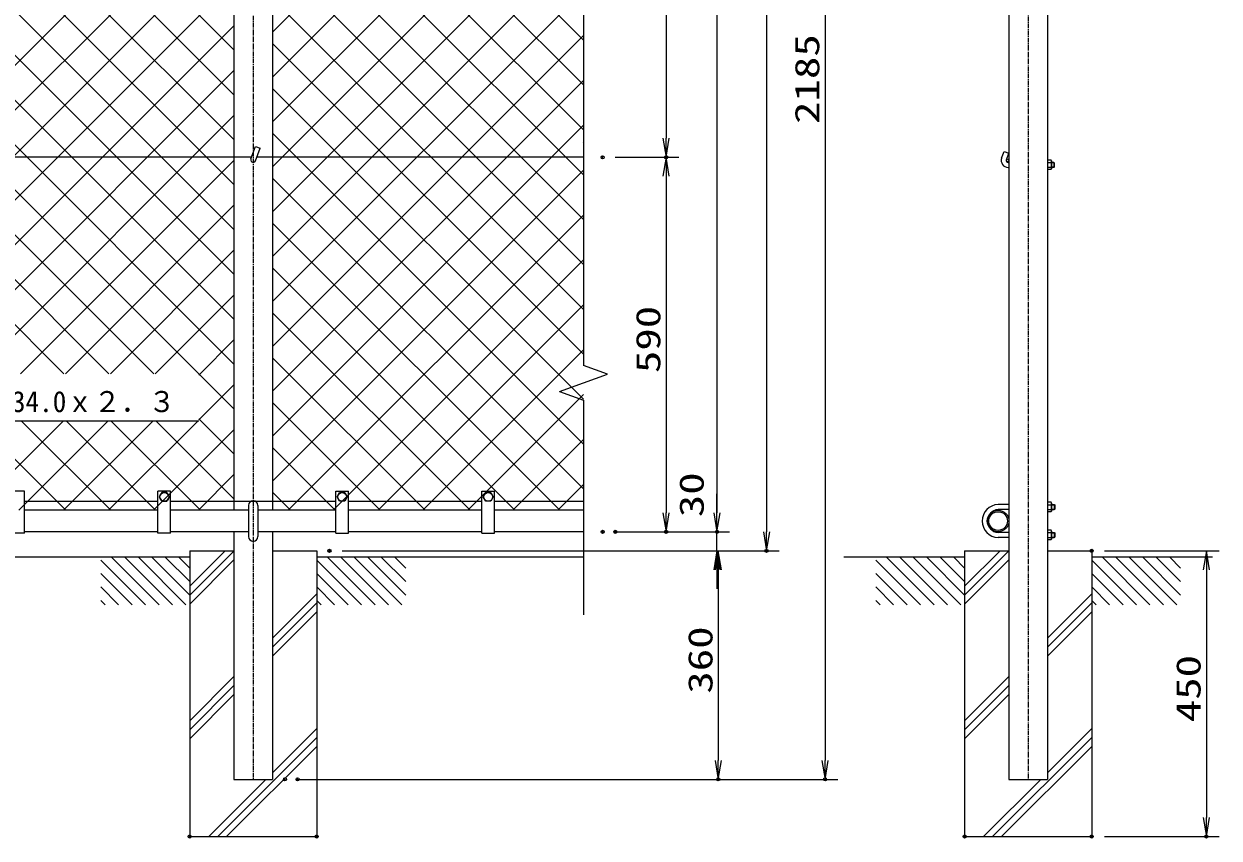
# Model space of a CAD drawing. Units: millimetres, scale not verified. Extents: x -2970 to 2970, y -2100 to 2100.
# Drawn here: x -1256 to 626, y -623 to 659 of the extents above; entities that cross this region are included whole.
import ezdxf
from ezdxf.enums import TextEntityAlignment as Align

# ---------------------------------------------------------------- set-up
doc = ezdxf.new("R2010")
doc.units = ezdxf.units.MM
doc.header["$LTSCALE"] = 10
doc.header["$PDMODE"] = 32
doc.header["$PDSIZE"] = 5
doc.linetypes.add('USER1', pattern=[1.125, 0.75, -0.125, 0.125, -0.125])
for name, color, linetype, lineweight in [('0-1_1', 7, 'Continuous', 25), ('0-2_0', 7, 'Continuous', 25), ('0-3_2', 7, 'Continuous', 25), ('0-4_EXTCNT-L', 2, 'Continuous', 25)]:
    doc.layers.add(name, color=color, linetype=linetype, lineweight=lineweight)
doc.layers.add('0-5_DEFPOINTS', color=7, linetype='Continuous')
doc.styles.add('ＭＳ ゴシック', font='')
doc.styles.get('ＭＳ ゴシック').set_extended_font_data('MS Gothic')

# ---------------------------------------------------------------- blocks, each defined once
blk = doc.blocks.new('C0')
at = {"layer": '0-1_1', "color": 4}
blk.add_line((39524.6, 28577.9), (40230, 27872.4), dxfattribs=at)
blk = doc.blocks.new('C1')
at = {"layer": '0-1_1', "color": 4}
blk.add_line((39692.2, 28622.4), (40442.2, 27872.4), dxfattribs=at)
blk = doc.blocks.new('C2')
at = {"layer": '0-1_1', "color": 4}
blk.add_line((39904.3, 28622.4), (40654.3, 27872.4), dxfattribs=at)
blk = doc.blocks.new('C3')
at = {"layer": '0-1_1', "color": 4}
blk.add_line((40116.4, 28622.4), (40866.4, 27872.4), dxfattribs=at)
blk = doc.blocks.new('C4')
at = {"layer": '0-1_1', "color": 4}
blk.add_line((40328.6, 28622.4), (40924.6, 28026.5), dxfattribs=at)
blk = doc.blocks.new('C5')
at = {"layer": '0-1_1', "color": 4}
blk.add_line((40540.7, 28622.4), (40924.6, 28238.6), dxfattribs=at)
blk = doc.blocks.new('C6')
at = {"layer": '0-1_1', "color": 4}
blk.add_line((40752.8, 28622.4), (40924.6, 28450.7), dxfattribs=at)
blk = doc.blocks.new('C7')
at = {"layer": '0-1_1', "color": 4}
blk.add_line((39524.6, 28365.8), (40017.9, 27872.4), dxfattribs=at)
blk = doc.blocks.new('C8')
at = {"layer": '0-1_1', "color": 4}
blk.add_line((39524.6, 28153.7), (39805.8, 27872.4), dxfattribs=at)
blk = doc.blocks.new('C9')
at = {"layer": '0-1_1', "color": 4}
blk.add_line((39524.6, 27941.5), (39593.6, 27872.4), dxfattribs=at)
blk = doc.blocks.new('C10')
at = {"layer": '0-1_1', "color": 4}
blk.add_line((42724.6, 28577.9), (43430, 27872.4), dxfattribs=at)
blk = doc.blocks.new('C11')
at = {"layer": '0-1_1', "color": 4}
blk.add_line((42892.2, 28622.4), (43642.2, 27872.4), dxfattribs=at)
blk = doc.blocks.new('C12')
at = {"layer": '0-1_1', "color": 4}
blk.add_line((43104.3, 28622.4), (43854.3, 27872.4), dxfattribs=at)
blk = doc.blocks.new('C13')
at = {"layer": '0-1_1', "color": 4}
blk.add_line((43316.4, 28622.4), (44066.4, 27872.4), dxfattribs=at)
blk = doc.blocks.new('C14')
at = {"layer": '0-1_1', "color": 4}
blk.add_line((43528.6, 28622.4), (44124.6, 28026.5), dxfattribs=at)
blk = doc.blocks.new('C15')
at = {"layer": '0-1_1', "color": 4}
blk.add_line((43740.7, 28622.4), (44124.6, 28238.6), dxfattribs=at)
blk = doc.blocks.new('C16')
at = {"layer": '0-1_1', "color": 4}
blk.add_line((43952.8, 28622.4), (44124.6, 28450.7), dxfattribs=at)
blk = doc.blocks.new('C17')
at = {"layer": '0-1_1', "color": 4}
blk.add_line((42724.6, 28365.8), (43217.9, 27872.4), dxfattribs=at)
blk = doc.blocks.new('C18')
at = {"layer": '0-1_1', "color": 4}
blk.add_line((42724.6, 28153.7), (43005.8, 27872.4), dxfattribs=at)
blk = doc.blocks.new('C19')
at = {"layer": '0-1_1', "color": 4}
blk.add_line((42724.6, 27941.5), (42793.6, 27872.4), dxfattribs=at)
blk = doc.blocks.new('C40')
at = {"layer": '0-1_1', "color": 4}
blk.add_line((27324.6, 28577.9), (28030, 27872.4), dxfattribs=at)
blk = doc.blocks.new('C41')
at = {"layer": '0-1_1', "color": 4}
blk.add_line((27492.2, 28622.4), (28242.2, 27872.4), dxfattribs=at)
blk = doc.blocks.new('C42')
at = {"layer": '0-1_1', "color": 4}
blk.add_line((27704.3, 28622.4), (28454.3, 27872.4), dxfattribs=at)
blk = doc.blocks.new('C43')
at = {"layer": '0-1_1', "color": 4}
blk.add_line((27916.4, 28622.4), (28666.4, 27872.4), dxfattribs=at)
blk = doc.blocks.new('C44')
at = {"layer": '0-1_1', "color": 4}
blk.add_line((28128.6, 28622.4), (28724.6, 28026.5), dxfattribs=at)
blk = doc.blocks.new('C45')
at = {"layer": '0-1_1', "color": 4}
blk.add_line((28340.7, 28622.4), (28724.6, 28238.6), dxfattribs=at)
blk = doc.blocks.new('C46')
at = {"layer": '0-1_1', "color": 4}
blk.add_line((28552.8, 28622.4), (28724.6, 28450.7), dxfattribs=at)
blk = doc.blocks.new('C47')
at = {"layer": '0-1_1', "color": 4}
blk.add_line((27324.6, 28365.8), (27817.9, 27872.4), dxfattribs=at)
blk = doc.blocks.new('C48')
at = {"layer": '0-1_1', "color": 4}
blk.add_line((27324.6, 28153.7), (27605.8, 27872.4), dxfattribs=at)
blk = doc.blocks.new('C49')
at = {"layer": '0-1_1', "color": 4}
blk.add_line((27324.6, 27941.5), (27393.6, 27872.4), dxfattribs=at)
blk = doc.blocks.new('C50')
at = {"layer": '0-1_1', "color": 4}
blk.add_line((30524.6, 28577.9), (31230, 27872.4), dxfattribs=at)
blk = doc.blocks.new('C51')
at = {"layer": '0-1_1', "color": 4}
blk.add_line((30692.2, 28622.4), (31442.2, 27872.4), dxfattribs=at)
blk = doc.blocks.new('C52')
at = {"layer": '0-1_1', "color": 4}
blk.add_line((30904.3, 28622.4), (31654.3, 27872.4), dxfattribs=at)
blk = doc.blocks.new('C53')
at = {"layer": '0-1_1', "color": 4}
blk.add_line((31116.4, 28622.4), (31866.4, 27872.4), dxfattribs=at)
blk = doc.blocks.new('C54')
at = {"layer": '0-1_1', "color": 4}
blk.add_line((31328.6, 28622.4), (31924.6, 28026.5), dxfattribs=at)
blk = doc.blocks.new('C55')
at = {"layer": '0-1_1', "color": 4}
blk.add_line((31540.7, 28622.4), (31924.6, 28238.6), dxfattribs=at)
blk = doc.blocks.new('C56')
at = {"layer": '0-1_1', "color": 4}
blk.add_line((31752.8, 28622.4), (31924.6, 28450.7), dxfattribs=at)
blk = doc.blocks.new('C57')
at = {"layer": '0-1_1', "color": 4}
blk.add_line((30524.6, 28365.8), (31017.9, 27872.4), dxfattribs=at)
blk = doc.blocks.new('C58')
at = {"layer": '0-1_1', "color": 4}
blk.add_line((30524.6, 28153.7), (30805.8, 27872.4), dxfattribs=at)
blk = doc.blocks.new('C59')
at = {"layer": '0-1_1', "color": 4}
blk.add_line((30524.6, 27941.5), (30593.6, 27872.4), dxfattribs=at)
blk = doc.blocks.new('C60')
at = {"layer": '0-1_1', "color": 4}
blk.add_line((34816.5, 35106.8), (34824.6, 35099.4), dxfattribs=at)
blk = doc.blocks.new('DARROWS')
at = {"layer": '0-2_0', "color": 2}
blk.add_line((0, 0), (-9.991, 0), dxfattribs=at)
blk.add_lwpolyline([(-10, -1.667), (0, 0), (-10, 1.667)], dxfattribs=at)
blk = doc.blocks.new('X79')
at = {"layer": '0-2_0', "color": 4}
for p, q in [((25999.3, 24205.3), (14605.3, 35599.3)), ((25999.3, 23498.2), (14605.3, 34892.2)), ((25999.3, 24912.4), (17646.8, 33264.9)), ((25999.3, 25619.5), (18353.9, 33264.9)), ((25999.3, 26326.6), (19061, 33264.9)), ((24736.6, 21225.3), (14605.3, 31356.7)), ((24029.5, 21225.3), (14605.3, 30649.6)), ((23322.4, 21225.3), (14605.3, 29942.5)), ((25999.3, 22791.1), (18719.5, 30070.9)), ((25443.7, 21225.3), (16934.4, 29734.7)), ((25999.3, 21376.9), (17641.5, 29734.7)), ((25999.3, 22084), (18348.6, 29734.7)), ((15539.1, 19074.7), (25999.3, 29534.8)), ((16246.2, 19074.7), (25999.3, 28827.7)), ((16953.4, 19074.7), (25999.3, 28120.6)), ((17660.5, 19074.7), (25999.3, 27413.5)), ((18367.6, 19074.7), (25999.3, 26706.4)), ((21225.3, 21225.3), (25999.3, 25999.3)), ((21932.5, 21225.3), (25999.3, 25292.2)), ((22639.6, 21225.3), (25999.3, 24585.1)), ((23346.7, 21225.3), (25999.3, 23878)), ((24053.8, 21225.3), (25999.3, 23170.8)), ((24760.9, 21225.3), (25999.3, 22463.7)), ((25447.3, 21204.6), (25999.3, 21756.6)), ((25999.3, 20669.8), (25447.3, 21221.8)), ((25447.3, 20497.5), (25999.3, 21049.5)), ((25999.3, 19962.7), (25447.3, 20514.7)), ((21903.1, 19074.7), (23313.1, 20484.7)), ((23351.7, 19074.7), (21941.7, 20484.7)), ((22610.2, 19074.7), (24020.2, 20484.7)), ((24058.8, 19074.7), (22648.8, 20484.7)), ((23317.3, 19074.7), (24727.3, 20484.7)), ((24765.9, 19074.7), (23355.9, 20484.7)), ((24024.4, 19074.7), (25434.4, 20484.7)), ((25473.1, 19074.7), (24063.1, 20484.7)), ((24731.5, 19074.7), (25999.3, 20342.4)), ((25999.3, 19255.6), (24770.2, 20484.7)), ((25438.6, 19074.7), (25999.3, 19635.3))]:
    blk.add_line(p, q, dxfattribs=at)
blk = doc.blocks.new('X80')
at = {"layer": '0-2_0', "color": 4}
for p, q in [((26605.3, 26605.3), (31502.3, 31502.3)), ((31502.3, 26480.5), (26605.3, 31377.5)), ((26605.3, 25898.2), (31502.3, 30795.2)), ((31502.3, 25773.4), (26605.3, 30670.4)), ((26605.3, 25191.1), (31502.3, 30088.1)), ((31502.3, 25066.3), (26605.3, 29963.3)), ((26605.3, 24483.9), (31502.3, 29380.9)), ((31502.3, 24359.2), (26605.3, 29256.2)), ((26605.3, 23776.8), (31502.3, 28673.8)), ((31502.3, 23652.1), (26605.3, 28549.1)), ((26605.3, 23069.7), (31502.3, 27966.7)), ((31502.3, 22945), (26605.3, 27842)), ((26605.3, 22362.6), (31502.3, 27259.6)), ((31502.3, 22237.8), (26605.3, 27134.8)), ((26605.3, 21655.5), (31502.3, 26552.5)), ((31502.3, 21530.7), (26605.3, 26427.7)), ((26605.3, 20948.4), (31502.3, 25845.4)), ((31502.3, 20823.6), (26605.3, 25720.6)), ((26605.3, 20241.3), (31502.3, 25138.3)), ((31502.3, 20116.5), (26605.3, 25013.5)), ((26605.3, 19534.2), (31502.3, 24431.2)), ((31502.3, 19409.4), (26605.3, 24306.4)), ((26852.8, 19074.7), (31502.3, 23724.1)), ((31129.9, 19074.7), (26605.3, 23599.3)), ((27560, 19074.7), (31502.3, 23017)), ((30422.8, 19074.7), (26605.3, 22892.2)), ((28267.1, 19074.7), (31502.3, 22309.9)), ((29715.7, 19074.7), (26605.3, 22185.1)), ((29008.6, 19074.7), (26605.3, 21478)), ((28974.2, 19074.7), (31502.3, 21602.8)), ((29681.3, 19074.7), (31502.3, 20895.7)), ((28301.5, 19074.7), (26605.3, 20770.9)), ((30388.4, 19074.7), (31502.3, 20188.6)), ((27594.4, 19074.7), (26605.3, 20063.8)), ((31095.5, 19074.7), (31502.3, 19481.5)), ((26887.3, 19074.7), (26605.3, 19356.7))]:
    blk.add_line(p, q, dxfattribs=at)

msp = doc.modelspace()

# ---------------------------------------------------------------- linework, layer by layer
at = {"layer": '0-1_1', "color": 4}
for p, q in [((-374.5, 1674.79), (-374.5, 121.11)), ((366.3, 440.65), (362.3, 440.65)), ((366.3, 433.85), (362.3, 433.85)), ((-336.91, 107.43), (-374.5, 121.11)), ((-412.09, 80.07), (-336.91, 107.43)), ((-412.09, 80.07), (-374.5, 66.39)), ((-374.5, 66.39), (-374.5, -271.62)), ((362.26, -98.35), (367.26, -98.35)), ((362.26, -105.15), (367.26, -105.15)), ((362.26, -142.35), (367.26, -142.35)), ((362.26, -149.15), (367.26, -149.15)), ((-994.5, -226.4), (-938.85, -170.75)), ((-994.5, -240.54), (-924.71, -170.75)), ((-994.5, -254.69), (-924.8, -184.99)), ((225.5, -240.54), (295.29, -170.75)), ((225.5, -226.4), (281.15, -170.75)), ((225.5, -254.69), (295.2, -184.99)), ((-864.2, -308.23), (-794.5, -238.53)), ((355.8, -308.23), (425.5, -238.53)), ((-864.2, -322.38), (-794.5, -252.68)), ((355.8, -322.38), (425.5, -252.68)), ((-864.2, -336.52), (-794.5, -266.82)), ((355.8, -336.52), (425.5, -266.82)), ((-994.5, -438.53), (-924.8, -368.83)), ((225.5, -438.53), (295.2, -368.83)), ((-994.5, -452.68), (-924.8, -382.98)), ((225.5, -452.68), (295.2, -382.98)), ((-994.5, -466.82), (-924.8, -397.12)), ((225.5, -466.82), (295.2, -397.12)), ((-864.2, -520.37), (-794.5, -450.67)), ((355.8, -520.37), (425.5, -450.67)), ((-950.45, -620.75), (-794.5, -464.81)), ((269.55, -620.75), (425.5, -464.81)), ((-936.31, -620.75), (-794.5, -478.95)), ((283.69, -620.75), (425.5, -478.95)), ((-964.59, -620.75), (-874.59, -530.75)), ((255.41, -620.75), (345.41, -530.75))]:
    msp.add_line(p, q, dxfattribs=at)
at = {"layer": '0-1_1', "color": 4, "linetype": 'USER1'}
for p, q in [((-894.5, 1662.25), (-894.5, -530.75)), ((325.5, 1661.25), (325.5, -530.75))]:
    msp.add_line(p, q, dxfattribs=at)
at = {"layer": '0-1_1'}
for p, q in [((-924.8, 1586.25), (-924.8, -106.75)), ((-864.2, 1586.25), (-864.2, -106.75)), ((-898.26, 446.62), (-891.08, 466.35)), ((-891.08, 466.35), (-883.56, 463.61)), ((-890.74, 443.88), (-883.56, 463.61)), ((283.74, 448.01), (287.48, 458.29)), ((287.48, 458.29), (295, 455.56)), ((291.26, 445.27), (295, 455.56)), ((-924.8, 449.25), (-2088.79, 449.25)), ((-897.3, 449.25), (-924.8, 449.25)), ((-374.5, 449.25), (-888.79, 449.25)), ((294.07, 441.25), (295.2, 441.25)), ((294.07, 433.25), (295.2, 433.25)), ((361.72, 444.75), (355.8, 444.75)), ((355.8, 440.99), (361.72, 440.99)), ((355.8, 433.5), (361.72, 433.5)), ((362.3, 443.5), (361.72, 444.75)), ((365.7, 441.25), (362.3, 441.25)), ((365.7, 433.25), (362.3, 433.25)), ((366.3, 440.65), (365.7, 441.25)), ((365.7, 441.25), (365.7, 433.25)), ((366.3, 433.85), (365.7, 433.25)), ((366.3, 440.65), (366.3, 433.85)), ((-1254.5, -76.75), (-1274.5, -76.75)), ((-1254.5, -142.75), (-1254.5, -76.75)), ((-1044.5, -92.75), (-1254.5, -92.75)), ((-1044.5, -142.75), (-1044.5, -76.75)), ((-1024.5, -76.75), (-1044.5, -76.75)), ((-1024.5, -142.75), (-1024.5, -76.75)), ((-924.8, -92.75), (-1024.5, -92.75)), ((-764.5, -92.75), (-924.8, -92.75)), ((-764.5, -142.75), (-764.5, -76.75)), ((-764.5, -76.75), (-744.5, -76.75)), ((-744.5, -142.75), (-744.5, -76.75)), ((-534.5, -92.75), (-744.5, -92.75)), ((-534.5, -142.75), (-534.5, -76.75)), ((-534.5, -76.75), (-514.5, -76.75)), ((-514.5, -142.75), (-514.5, -76.75)), ((-374.5, -92.75), (-514.5, -92.75)), ((-1044.5, -106.75), (-1254.5, -106.75)), ((-902, -106.75), (-1024.5, -106.75)), ((-902, -99.25), (-902, -148.25)), ((-887, -99.25), (-887, -148.25)), ((-764.5, -106.75), (-887, -106.75)), ((-534.5, -106.75), (-744.5, -106.75)), ((-374.5, -106.75), (-514.5, -106.75)), ((295.16, -97.75), (278.16, -97.75)), ((295.16, -105.75), (278.16, -105.75)), ((361.68, -94.25), (355.76, -94.25)), ((355.76, -98), (361.68, -98)), ((355.76, -105.5), (361.68, -105.5)), ((362.26, -95.5), (361.68, -94.25)), ((362.26, -97.75), (366.66, -97.75)), ((362.26, -105.75), (366.66, -105.75)), ((366.66, -97.75), (366.66, -105.75)), ((366.66, -97.75), (367.26, -98.35)), ((367.26, -105.15), (366.66, -105.75)), ((367.26, -98.35), (367.26, -105.15)), ((-1254.5, -142.75), (-1274.5, -142.75)), ((-1044.5, -140.75), (-1254.5, -140.75)), ((-1024.5, -142.75), (-1044.5, -142.75)), ((-902, -140.75), (-1024.5, -140.75)), ((-924.8, -140.75), (-924.8, -530.75)), ((-764.5, -140.75), (-887, -140.75)), ((-864.2, -140.75), (-864.2, -530.75)), ((-764.5, -142.75), (-744.5, -142.75)), ((-534.5, -140.75), (-744.5, -140.75)), ((-534.5, -142.75), (-514.5, -142.75)), ((-374.5, -140.75), (-514.5, -140.75)), ((295.16, -141.75), (278.16, -141.75)), ((295.16, -149.75), (278.16, -149.75)), ((361.68, -138.25), (355.76, -138.25)), ((355.76, -142), (361.68, -142)), ((355.76, -149.5), (361.68, -149.5)), ((362.26, -139.5), (361.68, -138.25)), ((362.26, -141.75), (366.66, -141.75)), ((362.26, -149.75), (366.66, -149.75)), ((366.66, -141.75), (366.66, -149.75)), ((366.66, -141.75), (367.26, -142.35)), ((366.66, -149.75), (367.26, -149.15)), ((367.26, -142.35), (367.26, -149.15)), ((-994.5, -180.75), (-1994.5, -180.75)), ((-994.5, -170.75), (-994.5, -620.75)), ((-994.5, -170.75), (-924.8, -170.75)), ((-864.2, -170.75), (-794.5, -170.75)), ((-794.5, -170.75), (-794.5, -620.75)), ((-374.5, -180.75), (-794.5, -180.75)), ((225.5, -180.75), (35.5, -180.75)), ((225.5, -170.75), (295.2, -170.75)), ((355.8, -170.75), (425.5, -170.75)), ((425.5, -170.75), (425.5, -620.75)), ((615.5, -180.75), (425.5, -180.75)), ((-924.8, -530.75), (-864.2, -530.75)), ((295.2, -530.75), (355.8, -530.75)), ((-994.5, -620.75), (-794.5, -620.75))]:
    msp.add_line(p, q, dxfattribs=at)
at = {"layer": '0-1_1', "color": 2}
for p, q in [((-164.5, 1599.25), (-164.5, -110.75)), ((-86.4, 1599.25), (-86.4, -140.75))]:
    msp.add_line(p, q, dxfattribs=at)
at = {"layer": '0-1_1', "color": 1}
for p, q in [((-304.5, -140.75), (-144.5, -140.75)), ((-754.5, -170.75), (-66.4, -170.75))]:
    msp.add_line(p, q, dxfattribs=at)
at = {"layer": '0-1_1'}
for points in [[(295.2, 1647.25), (295.2, -170.75), (295.2, -530.75)], [(355.8, 1647.25), (355.8, -170.75), (355.8, -530.75)], [(362.3, 443.5), (362.3, 431), (361.72, 429.75), (355.8, 429.75)], [(362.26, -95.5), (362.26, -108), (361.68, -109.25), (355.76, -109.25)], [(362.26, -139.5), (362.26, -152), (361.68, -153.25), (355.76, -153.25)], [(225.5, -170.75), (225.5, -620.75), (425.5, -620.75)]]:
    msp.add_lwpolyline(points, dxfattribs=at)
at = {"layer": '0-1_1', "color": 4}
msp.add_lwpolyline([(-1551.56, -106.75), (-1424.5, 34.25), (-980, 34.25)], dxfattribs=at)
at = {"layer": '0-1_1'}
for centre, radius in [((293.2, 444.25), 2), ((278.16, -123.75), 17), ((278.16, -123.75), 14.7)]:
    msp.add_circle(centre, radius, dxfattribs=at)
for centre, radius, start, end in [((-894.5, 445.25), 4, 159.99965, 339.99972), ((294.07, 444.25), 11, 160.00017, 270), ((294.07, 444.25), 3, 160.00017, 270), ((356.58, 443.5), 5.71, 334.0199, 0), ((349.85, 437.25), 12.45, 342.48373, 17.51709), ((356.58, 431), 5.71, 0, 25.9799), ((-894.5, -99.25), 7.5, 0, 180), ((279.16, -123.75), 26, 92.20422, 267.79578), ((279.16, -123.75), 18, 93.18472, 266.81528), ((349.81, -101.75), 12.45, 342.48083, 17.5195), ((356.55, -95.5), 5.71, 334.0202, 0), ((356.55, -108), 5.71, 0, 25.97979), ((-894.5, -148.25), 7.5, 180, 0), ((349.81, -145.75), 12.45, 342.48083, 17.5195), ((356.55, -139.5), 5.71, 334.0202, 0), ((356.55, -152), 5.71, 0, 25.97979)]:
    msp.add_arc(centre, radius, start, end, dxfattribs=at)
at = {"layer": '0-3_2'}
for p, q in [((-1038.5, -78.82), (-1042.5, -85.75)), ((-1042.5, -85.75), (-1038.5, -92.68)), ((-1030.5, -78.82), (-1038.5, -78.82)), ((-1038.5, -92.68), (-1030.5, -92.68)), ((-1026.5, -85.75), (-1030.5, -78.82)), ((-1030.5, -92.68), (-1026.5, -85.75)), ((-532.5, -85.75), (-528.5, -78.82)), ((-528.5, -92.68), (-532.5, -85.75)), ((-528.5, -78.82), (-520.5, -78.82)), ((-520.5, -92.68), (-528.5, -92.68)), ((-520.5, -78.82), (-516.5, -85.75)), ((-516.5, -85.75), (-520.5, -92.68))]:
    msp.add_line(p, q, dxfattribs=at)
msp.add_lwpolyline([(-762.5, -85.75), (-758.5, -78.82), (-750.5, -78.82), (-746.5, -85.75), (-750.5, -92.68), (-758.5, -92.68)], close=True, dxfattribs=at)
for centre in [(-1034.5, -85.75), (-754.5, -85.75), (-524.5, -85.75)]:
    msp.add_circle(centre, 6.93, dxfattribs=at)
at = {"layer": '0-4_EXTCNT-L'}
for p, q in [((5.72, 1624.25), (5.72, -500.75)), ((-244.5, 1009.25), (-244.5, 479.25)), ((-244.5, 419.25), (-244.5, -110.75)), ((-164.5, -110.75), (-164.5, -80.75)), ((-164.5, -170.75), (-164.5, -140.75)), ((-164.5, -200.75), (-164.5, -230.75)), ((-162.34, -200.75), (-162.34, -500.75)), ((606.04, -200.75), (606.04, -590.75))]:
    msp.add_line(p, q, dxfattribs=at)
at = {"layer": '0-4_EXTCNT-L', "color": 1}
for p, q in [((-324.5, 449.25), (-224.5, 449.25)), ((-324.5, 449.25), (-224.5, 449.25)), ((-324.5, -140.75), (-224.5, -140.75)), ((-304.5, -140.75), (-144.5, -140.75)), ((-754.5, -170.75), (-144.5, -170.75)), ((-754.5, -170.75), (-142.34, -170.75)), ((445.5, -170.75), (626.04, -170.75)), ((-824.59, -530.75), (-142.34, -530.75)), ((-804.59, -530.75), (25.72, -530.75)), ((445.5, -620.75), (626.04, -620.75))]:
    msp.add_line(p, q, dxfattribs=at)
at = {"layer": '0-5_DEFPOINTS'}
for p in [(-344.5, 449.25), (-244.5, 449.25), (-344.5, -140.75), (-324.5, -140.75), (-324.5, -140.75), (-244.5, -140.75), (-164.5, -140.75), (-774.5, -170.75), (-86.4, -170.75), (425.5, -170.75), (-844.59, -530.75), (-824.59, -530.75), (-162.34, -530.75), (5.72, -530.75), (-994.5, -620.75), (-794.5, -620.75), (225.5, -620.75), (425.5, -620.75), (606.04, -620.75)]:
    msp.add_point(p, dxfattribs=at)

# ---------------------------------------------------------------- block references
at = {"layer": '0-1_1', "xscale": 3, "yscale": 3, "rotation": 270}
for p in [(-164.5, -140.75), (-86.4, -170.75)]:
    msp.add_blockref('DARROWS', p, dxfattribs=at)
at = {"layer": '0-2_0', "xscale": 0.1, "yscale": 0.1}
for name, p in [('C60', (-3856.96, -3038)), ('C40', (-3866.96, -3043)), ('C41', (-3866.96, -3043)), ('C42', (-3866.96, -3043)), ('C43', (-3866.96, -3043)), ('C44', (-3866.96, -3043)), ('C45', (-3866.96, -3043)), ('C46', (-3866.96, -3043)), ('C50', (-3846.96, -3043)), ('C51', (-3846.96, -3043)), ('C52', (-3846.96, -3043)), ('C53', (-3846.96, -3043)), ('C54', (-3846.96, -3043)), ('C55', (-3846.96, -3043)), ('C56', (-3846.96, -3043)), ('C0', (-3866.96, -3043)), ('C1', (-3866.96, -3043)), ('C2', (-3866.96, -3043)), ('C3', (-3866.96, -3043)), ('C4', (-3866.96, -3043)), ('C5', (-3866.96, -3043)), ('C6', (-3866.96, -3043)), ('C10', (-3846.96, -3043)), ('C11', (-3846.96, -3043)), ('C12', (-3846.96, -3043)), ('C13', (-3846.96, -3043)), ('C14', (-3846.96, -3043)), ('C15', (-3846.96, -3043)), ('C16', (-3846.96, -3043)), ('C47', (-3866.96, -3043)), ('C57', (-3846.96, -3043)), ('C7', (-3866.96, -3043)), ('C17', (-3846.96, -3043)), ('C48', (-3866.96, -3043)), ('C58', (-3846.96, -3043)), ('C8', (-3866.96, -3043)), ('C18', (-3846.96, -3043)), ('C49', (-3866.96, -3043)), ('C59', (-3846.96, -3043)), ('C9', (-3866.96, -3043)), ('C19', (-3846.96, -3043))]:
    msp.add_blockref(name, p, dxfattribs=at)
at = {"layer": '0-4_EXTCNT-L', "xscale": 0.1, "yscale": 0.1}
for name in ['X79', 'X80']:
    msp.add_blockref(name, (-3524.73, -2014.22), dxfattribs=at)
at = {"layer": '0-4_EXTCNT-L', "xscale": 3, "yscale": 3}
for p, rotation in [((-244.5, 449.25), 270), ((-244.5, 449.25), 90), ((-244.5, -140.75), 270), ((-164.5, -140.75), 270), ((-164.5, -170.75), 90), ((-162.34, -170.75), 90), ((606.04, -170.75), 90), ((-162.34, -530.75), 270), ((5.72, -530.75), 270), ((606.04, -620.75), 270)]:
    msp.add_blockref('DARROWS', p, dxfattribs=dict(at, rotation=rotation))

# ---------------------------------------------------------------- texts
at = {"layer": '0-1_1', "color": 4, "style": 'ＭＳ ゴシック', "width": 0.95}
msp.add_text('胴縁φ34.0ｘ２．３', height=33.17, dxfattribs=at).set_placement((-1393, 37.87), align=Align.BOTTOM_LEFT)
at = {"layer": '0-4_EXTCNT-L', "color": 3, "style": 'ＭＳ ゴシック', "width": 1.35}
for s, p in [('2185', (8.12, 501.75)), ('590', (-242.1, 109.25)), ('30', (-173.69, -117.74)), ('360', (-159.94, -395.75)), ('450', (608.44, -440.75))]:
    msp.add_text(s, height=38.49, rotation=90, dxfattribs=at).set_placement(p, align=Align.BOTTOM_LEFT)

doc.saveas('drawing.dxf')
